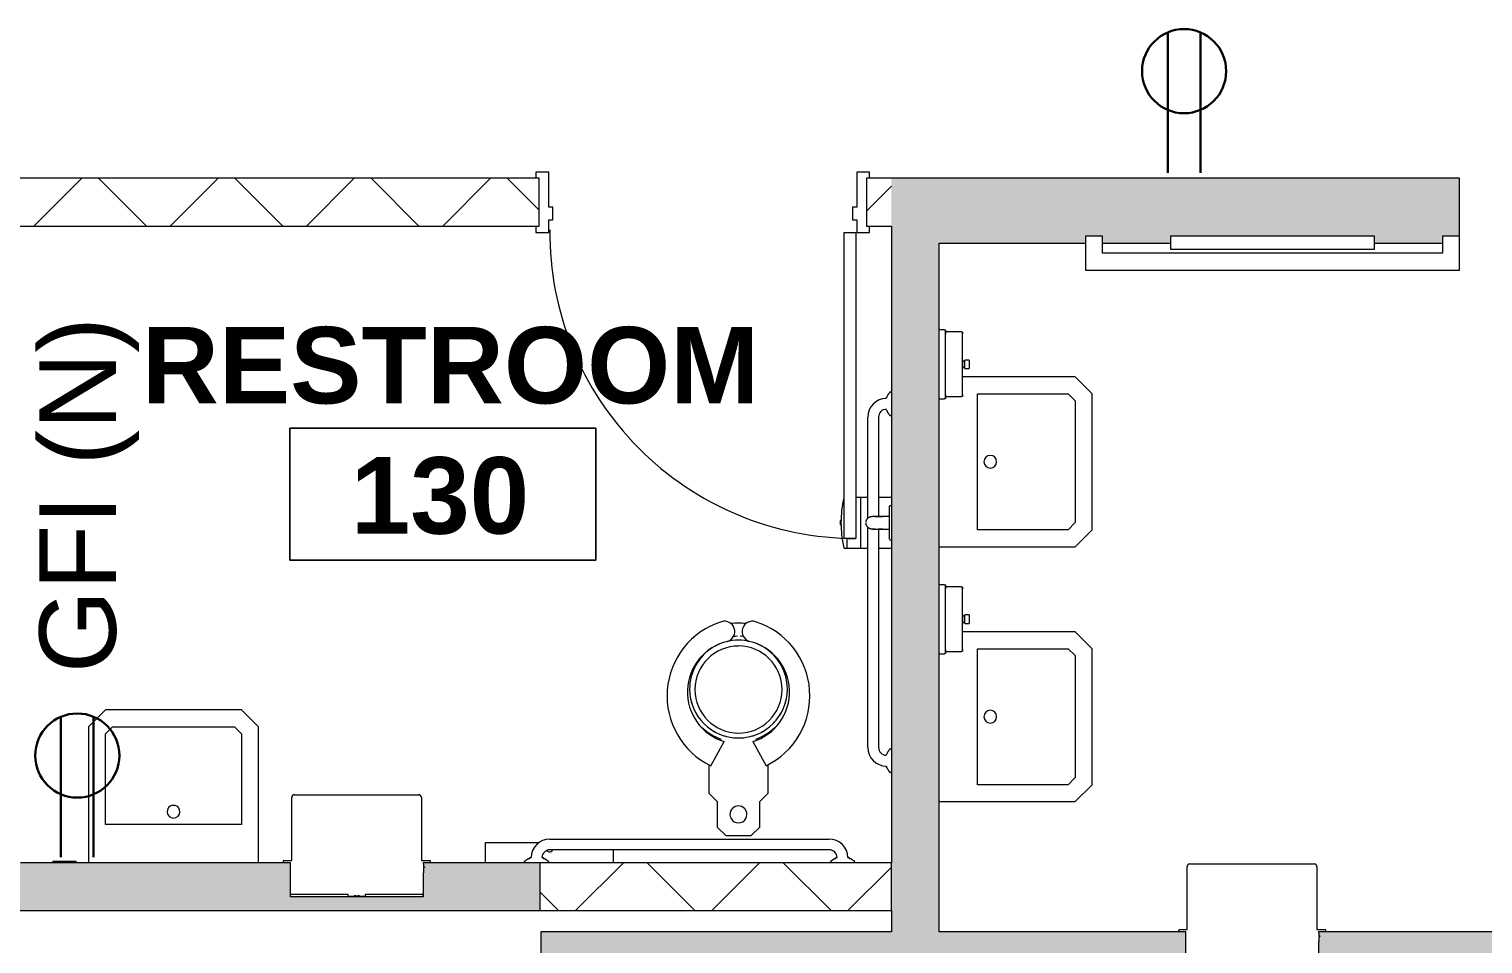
# Model space of a CAD drawing. Header units: inches. Extents: x -1569 to 1282, y -721 to 887.
# Drawn here: x 770 to 941, y 221.4 to 329.1 of the extents above; entities that cross this region are included whole.
import ezdxf

# ---------------------------------------------------------------- set-up
doc = ezdxf.new("R2010")
doc.units = ezdxf.units.IN
doc.header["$MEASUREMENT"] = 0
for name, color, linetype, lineweight in [('A-ANNO-NOTE', 131, 'Continuous', 13), ('A-AREA-IDEN', 2, 'Continuous', 9), ('A-DOOR', 31, 'Continuous', 13), ('A-WALL', 113, 'Continuous', 13), ('A-WALL-PATT', 111, 'Continuous', 13), ('E-ELEC-FIXT', 91, 'Continuous', 13), ('I-FURN', 30, 'Continuous', 9), ('P-SANR-FIXT', 6, 'Continuous', 13), ('Q-SPCQ', 91, 'Continuous', 13)]:
    doc.layers.add(name, color=color, linetype=linetype, lineweight=lineweight)
doc.styles.add('Swis721 Lt BT', font='swissl.ttf', dxfattribs={"height": 9})
doc.styles.add('Swis721 Lt BT_B', font='', dxfattribs={"height": 9})
doc.styles.get('Swis721 Lt BT_B').set_extended_font_data('Swis721 Lt BT', bold=True)
pattern_1 = [(45, (0, 0), (-8.01223, 8.01223), []), (135, (0, 0), (-8.01223, -8.01223), [])]

# ---------------------------------------------------------------- blocks, each defined once
blk = doc.blocks.new('Door - Single - Solid Door 36_ x 84_-7146193-FIRST FLOOR POWER _ SIGNAL')
at = {"layer": 'A-DOOR'}
for p, q in [((-14.01, 39.65), (-12.63, 39.65)), ((-14.01, 3.65), (-14.01, 39.65)), ((-12.63, 39.65), (-12.63, 3.65)), ((-12.63, 3.65), (-14.01, 3.65))]:
    blk.add_line(p, q, dxfattribs=at)
at = {"layer": 'A-DOOR', "lineweight": 9}
for p, q in [((-15.63, 3.65), (-15.63, 2.9)), ((-14.13, 3.65), (-15.63, 3.65)), ((-14.13, 2.15), (-14.13, 3.65)), ((23.62, 3.65), (22.12, 3.65)), ((22.12, 3.65), (22.12, 2.15)), ((23.62, 2.9), (23.62, 3.65)), ((-13.63, 2.15), (-14.13, 2.15)), ((-13.63, 0.65), (-13.63, 2.15)), ((22.12, 2.15), (21.62, 2.15)), ((21.62, 2.15), (21.62, 0.65)), ((-14.13, -3.47), (-14.13, 0.65)), ((-14.13, 0.65), (-13.63, 0.65)), ((21.62, 0.65), (22.12, 0.65)), ((22.12, 0.65), (22.12, -3.47)), ((-15.63, -2.72), (-15.63, -3.47)), ((23.62, -3.47), (23.62, -2.72)), ((-15.63, -3.47), (-14.13, -3.47)), ((22.12, -3.47), (23.62, -3.47))]:
    blk.add_line(p, q, dxfattribs=at)
blk.add_arc((-14.01, 3.65), 36, 359.5, 90, dxfattribs=at)
blk = doc.blocks.new('Water Closet - Flush Valve - Floor Mounted - Private - Flushing Greater than 1_6 gpf-6857337-FIRST FLOOR POWER _ SIGNAL')
at = {"layer": 'P-SANR-FIXT', "lineweight": 9}
for p, q in [((-1.5, 0), (-2.5, -1)), ((-2.5, -1), (-2.5, -4)), ((1.5, 0), (-1.5, 0)), ((2.5, -1), (1.5, 0)), ((2.5, -4), (2.5, -1)), ((-2.5, -4), (-3.5, -5)), ((-3.5, -5), (-3.5, -8.38)), ((3.5, -5), (2.5, -4)), ((3.5, -8.38), (3.5, -5)), ((-1.69, -11.06), (-3.25, -8.22)), ((3.25, -8.22), (1.69, -11.06))]:
    blk.add_line(p, q, dxfattribs=at)
at = {"layer": 'P-SANR-FIXT', "lineweight": 9, "flags": 128}
for points in [[(-4.38, -12.79), (-4.22, -12.64), (-4.03, -12.48), (-3.84, -12.32), (-3.64, -12.17), (-3.43, -12.03), (-3.22, -11.89), (-3.01, -11.77), (-2.78, -11.65), (-2.56, -11.55), (-2.33, -11.45), (-2.09, -11.36), (-2, -11.33)], [(2, -11.33), (2.24, -11.41), (2.47, -11.51), (2.69, -11.61), (2.92, -11.72), (3.14, -11.84), (3.35, -11.97), (3.56, -12.11), (3.76, -12.26), (3.96, -12.41), (4.15, -12.57), (4.33, -12.74), (4.38, -12.8)], [(-0.2, -23.5), (-0.25, -23.5), (-0.5, -23.48), (-0.56, -23.47)], [(0.56, -23.47), (0.35, -23.49), (0.1, -23.5)]]:
    blk.add_lwpolyline(points, dxfattribs=at)
at = {"layer": 'P-SANR-FIXT', "lineweight": 9}
for centre, radius, start, end in [((0, -2.5), 1, 360, 180), ((0, -2.5), 1, 180, 360), ((0.74, -16.45), 9.14, 115.8609, 252.5741), ((-0.74, -16.45), 9.14, 287.4259, 64.1391), ((0.1, -16.91), 6.11, 106.9633, 257.0367), ((0, -17.25), 5.75, 0, 180), ((0, -17.25), 5.75, 104.0429, 108.5788), ((-0.1, -16.91), 6.11, 282.9633, 73.0367), ((0, -17.25), 5.75, 71.4212, 75.9571), ((0, -17.19), 5.13, 90, 270), ((0, -17.25), 5.75, 132.2685, 137.754), ((0, -17.25), 5.75, 118.1189, 123.4335), ((0, -17.19), 5.12, 270, 90), ((0, -17.25), 5.75, 56.5665, 61.8811), ((0, -17.25), 5.75, 42.246, 47.7315), ((0, -17.25), 5.75, 146.5915, 151.9011), ((0, -17.25), 5.75, 28.0989, 33.4085), ((0, -17.25), 5.75, 161.4419, 165.9707), ((0, -17.25), 5.75, 14.0293, 18.5581), ((0, -17.25), 5.75, 180, 238.3584), ((0, -17.25), 5.75, 301.6416, 0), ((0, -17.25), 5.75, 240.6149, 251.1591), ((-1.64, -24.02), 1.21, 252.5741, 72.5741), ((0, -17.25), 5.75, 255.8551, 284.1449), ((1.64, -24.02), 1.21, 107.4259, 287.4259), ((0, -17.25), 5.75, 288.8409, 299.3851), ((0, -17.25), 7.75, 263.5978, 276.4022)]:
    blk.add_arc(centre, radius, start, end, dxfattribs=at)
blk = doc.blocks.new('Lavatory - Wall Mounted - 20_x18_ - Public-6857333-FIRST FLOOR POWER _ SIGNAL')
at = {"layer": 'P-SANR-FIXT', "lineweight": 9}
for p, q in [((-436.49, -42.99), (-452.49, -42.99)), ((-434.49, -44.99), (-436.49, -42.99)), ((-447.99, -60.99), (-447.99, -44.99)), ((-447.99, -44.99), (-437.31, -44.99)), ((-437.31, -44.99), (-436.49, -45.82)), ((-436.49, -45.82), (-436.49, -60.16)), ((-434.49, -60.99), (-434.49, -44.99)), ((-437.31, -60.99), (-447.99, -60.99)), ((-436.49, -60.16), (-437.31, -60.99)), ((-436.49, -62.99), (-434.49, -60.99)), ((-452.49, -62.99), (-436.49, -62.99))]:
    blk.add_line(p, q, dxfattribs=at)
for start, end in [(90, 270), (90, 270), (270, 90), (270, 90)]:
    blk.add_arc((-446.49, -52.99), 0.75, start, end, dxfattribs=at)
blk = doc.blocks.new('P-Grab_Bar-42in - 42 INCH-V19-FIRST FLOOR POWER _ SIGNAL')
at = {"layer": 'I-FURN'}
for p, q in [((870.83, 285.6), (870.83, 285.67)), ((871.3, 286.37), (871.44, 286.37)), ((870.83, 284.26), (870.83, 284.33)), ((868.65, 271.46), (868.65, 283.4)), ((869.92, 283.39), (869.92, 271.71)), ((871.44, 283.57), (871.3, 283.57)), ((868.65, 244.54), (868.65, 270.47)), ((869.92, 270.23), (869.92, 244.54)), ((870.83, 243.6), (870.83, 243.67)), ((871.3, 244.37), (871.44, 244.37)), ((870.83, 242.26), (870.83, 242.33)), ((871.44, 241.57), (871.3, 241.57))]:
    blk.add_line(p, q, dxfattribs=at)
for centre, radius, start, end in [((870.86, 283.39), 2.21, 90.8636, 179.8856), ((870.86, 285.67), 0.0327, 122.2704, 183.2464), ((870.7, 285.92), 0.259, 302.2704, 359.7352), ((871.06, 285.93), 0.0983, 122.1818, 187.8257), ((870.98, 286.11), 0.0998, 286.0161, 349.9895), ((871.17, 286.09), 0.0975, 119.154, 180.8489), ((871.1, 286.28), 0.0984, 282.9565, 357.0456), ((871.3, 286.27), 0.0934, 90, 182.0008), ((870.86, 283.39), 0.946, 92.3393, 179.6607), ((870.86, 284.26), 0.0327, 176.7675, 237.7339), ((870.7, 284.01), 0.259, 0.2661, 57.7339), ((871.06, 284), 0.0983, 172.1794, 237.8206), ((870.98, 283.82), 0.0998, 10.0117, 73.9883), ((871.17, 283.84), 0.0975, 179.1532, 240.8468), ((871.1, 283.66), 0.0984, 2.955, 77.045), ((871.3, 283.66), 0.0934, 178, 270), ((870.86, 244.54), 2.21, 180, 269.1445), ((870.86, 244.55), 0.946, 180.5765, 267.6589), ((870.86, 243.67), 0.0327, 122.2602, 183.2136), ((870.7, 243.92), 0.259, 302.2602, 359.7322), ((871.06, 243.93), 0.0983, 122.176, 187.8138), ((870.98, 244.11), 0.0998, 286.0057, 349.9867), ((871.17, 244.09), 0.0975, 119.1521, 180.844), ((871.1, 244.28), 0.0984, 282.9529, 357.0442), ((871.3, 244.27), 0.0934, 90, 181.9989), ((870.86, 242.26), 0.0327, 176.7864, 237.7398), ((870.7, 242.01), 0.259, 0.2678, 57.7398), ((871.06, 242), 0.0983, 172.1862, 237.824), ((870.98, 241.82), 0.0998, 10.0133, 73.9943), ((871.17, 241.84), 0.0975, 179.156, 240.8479), ((871.1, 241.66), 0.0984, 2.9558, 77.0471), ((871.3, 241.66), 0.0934, 178.0011, 270)]:
    blk.add_arc(centre, radius, start, end, dxfattribs=at)
blk = doc.blocks.new('P-Grab_Bar-36in - 36 INCH-V20-FIRST FLOOR POWER _ SIGNAL')
at = {"layer": 'I-FURN'}
for p, q in [((831.26, 233.75), (864.12, 233.75)), ((828.29, 230.97), (828.29, 231.11)), ((828.98, 231.58), (829.05, 231.58)), ((830.32, 231.58), (830.39, 231.58)), ((831.09, 231.11), (831.09, 230.97)), ((864.11, 232.48), (831.26, 232.48)), ((864.29, 230.97), (864.29, 231.11)), ((864.98, 231.58), (865.05, 231.58)), ((866.32, 231.58), (866.39, 231.58)), ((867.09, 231.11), (867.09, 230.97))]:
    blk.add_line(p, q, dxfattribs=at)
for centre, radius, start, end in [((831.26, 231.54), 2.21, 90, 179.1445), ((864.11, 231.54), 2.21, 0.8636, 89.8856), ((828.38, 231.11), 0.0934, 88.0011, 180), ((828.38, 231.3), 0.0984, 272.9558, 347.0471), ((828.56, 231.23), 0.0975, 89.156, 150.8479), ((828.54, 231.42), 0.0998, 280.0133, 343.9943), ((828.72, 231.34), 0.0983, 82.1862, 147.824), ((828.73, 231.7), 0.259, 270.2678, 327.7398), ((828.98, 231.54), 0.0327, 86.7864, 147.7398), ((831.27, 231.54), 0.946, 90.5765, 177.6589), ((830.39, 231.54), 0.0327, 32.2602, 93.2136), ((830.64, 231.7), 0.259, 212.2602, 269.7322), ((830.65, 231.34), 0.0983, 32.176, 97.8138), ((830.83, 231.42), 0.0998, 196.0057, 259.9867), ((830.81, 231.23), 0.0975, 29.1521, 90.844), ((830.99, 231.3), 0.0984, 192.9529, 267.0442), ((830.99, 231.11), 0.0934, 0, 91.9989), ((864.1, 231.54), 0.946, 2.3393, 89.6607), ((864.38, 231.11), 0.0934, 88, 180), ((864.38, 231.3), 0.0984, 272.955, 347.045), ((864.56, 231.23), 0.0975, 89.1532, 150.8468), ((864.54, 231.42), 0.0998, 280.0117, 343.9883), ((864.72, 231.34), 0.0983, 82.1794, 147.8206), ((864.73, 231.7), 0.259, 270.2661, 327.7339), ((864.98, 231.54), 0.0327, 86.7675, 147.7339), ((866.39, 231.54), 0.0327, 32.2704, 93.2464), ((866.64, 231.7), 0.259, 212.2704, 269.7352), ((866.65, 231.34), 0.0983, 32.1818, 97.8257), ((866.83, 231.42), 0.0998, 196.0161, 259.9895), ((866.81, 231.23), 0.0975, 29.154, 90.8489), ((866.99, 231.3), 0.0984, 192.9565, 267.0456), ((866.99, 231.11), 0.0934, 0, 92.0008)]:
    blk.add_arc(centre, radius, start, end, dxfattribs=at)
blk = doc.blocks.new('P-Grab_Bar_18in_Vertical - 18 INCH-V21-FIRST FLOOR POWER _ SIGNAL')
at = {"layer": 'P-SANR-FIXT', "lineweight": 9}
for p, q in [((-2, 0.25), (-2, 0)), ((-2, 0.25), (-2, 0)), ((-1.95, 0.25), (0, 0.25)), ((-1.95, 0.25), (-1.95, 0.25)), ((-0.75, 1), (-0.75, 0.25)), ((-0.75, 1), (-0.75, 0.25)), ((0, 0.25), (1.95, 0.25)), ((0.75, 0.25), (0.75, 1)), ((0.75, 0.25), (0.75, 1)), ((1.95, 0.25), (1.95, 0.25)), ((2, 0), (2, 0.25)), ((2, 0), (2, 0.25)), ((0, 0), (-1.95, 0)), ((1.95, 0), (0, 0))]:
    blk.add_line(p, q, dxfattribs=at)
at = {"layer": 'P-SANR-FIXT', "lineweight": 9, "flags": 128}
for points in [[(-0.75, 2.25), (-0.75, 2.28), (-0.75, 2.31), (-0.74, 2.34), (-0.74, 2.37), (-0.74, 2.4), (-0.73, 2.43), (-0.72, 2.46), (-0.71, 2.49), (-0.7, 2.51), (-0.69, 2.54), (-0.68, 2.57), (-0.67, 2.6), (-0.65, 2.62), (-0.64, 2.65), (-0.62, 2.67), (-0.6, 2.7), (-0.58, 2.72), (-0.56, 2.74), (-0.54, 2.77), (-0.52, 2.79), (-0.5, 2.81), (-0.48, 2.83), (-0.45, 2.85), (-0.43, 2.86), (-0.41, 2.88), (-0.38, 2.9), (-0.35, 2.91), (-0.33, 2.93), (-0.3, 2.94), (-0.27, 2.95), (-0.24, 2.96), (-0.22, 2.97), (-0.19, 2.98), (-0.16, 2.98), (-0.13, 2.99), (-0.1, 2.99), (-0.07, 3), (-0.04, 3)], [(-0.75, 2.25), (-0.75, 2.25), (-0.75, 2.25), (-0.75, 2.24), (-0.75, 2.23), (-0.75, 2.23), (-0.75, 2.21), (-0.75, 2.2), (-0.75, 2.19), (-0.75, 2.17), (-0.75, 2.15), (-0.75, 2.13), (-0.75, 2.11), (-0.75, 2.08), (-0.75, 2.06), (-0.75, 2.03), (-0.75, 2), (-0.75, 1.97), (-0.75, 1.94), (-0.75, 1.91), (-0.75, 1.87), (-0.75, 1.83), (-0.75, 1.8), (-0.75, 1.76), (-0.75, 1.72), (-0.75, 1.68), (-0.75, 1.63), (-0.75, 1.59), (-0.75, 1.54), (-0.75, 1.5), (-0.75, 1.45), (-0.75, 1.41), (-0.75, 1.36), (-0.75, 1.31), (-0.75, 1.26), (-0.75, 1.21), (-0.75, 1.16), (-0.75, 1.11), (-0.75, 1.06), (-0.75, 1.01), (-0.75, 1)], [(-0.75, 1.93), (-0.75, 1.96), (-0.75, 1.99), (-0.75, 2.02), (-0.75, 2.05), (-0.75, 2.08), (-0.75, 2.1), (-0.75, 2.13), (-0.75, 2.15), (-0.75, 2.17), (-0.75, 2.18), (-0.75, 2.2), (-0.75, 2.21), (-0.75, 2.22), (-0.75, 2.23), (-0.75, 2.24), (-0.75, 2.24), (-0.75, 2.25), (-0.75, 2.25)], [(0.06, 3), (0.09, 2.99), (0.12, 2.99), (0.15, 2.99), (0.18, 2.98), (0.21, 2.97), (0.24, 2.96), (0.26, 2.95), (0.29, 2.94), (0.32, 2.93), (0.35, 2.92), (0.37, 2.9), (0.4, 2.89), (0.42, 2.87), (0.45, 2.85), (0.47, 2.83), (0.49, 2.81), (0.52, 2.79), (0.54, 2.77), (0.56, 2.75), (0.58, 2.73), (0.6, 2.7), (0.61, 2.68), (0.63, 2.66), (0.65, 2.63), (0.66, 2.6), (0.68, 2.58), (0.69, 2.55), (0.7, 2.52)], [(0.71, 2.49), (0.72, 2.47), (0.73, 2.44), (0.73, 2.41), (0.74, 2.38), (0.74, 2.35), (0.75, 2.32), (0.75, 2.29), (0.75, 2.26), (0.75, 2.25)], [(0.75, 1), (0.75, 1.05), (0.75, 1.1), (0.75, 1.15), (0.75, 1.2), (0.75, 1.25), (0.75, 1.3), (0.75, 1.35), (0.75, 1.39), (0.75, 1.44), (0.75, 1.49), (0.75, 1.53), (0.75, 1.58), (0.75, 1.62), (0.75, 1.66), (0.75, 1.71), (0.75, 1.75), (0.75, 1.79), (0.75, 1.82), (0.75, 1.86), (0.75, 1.9), (0.75, 1.93), (0.75, 1.96), (0.75, 1.99), (0.75, 2.02), (0.75, 2.05), (0.75, 2.08), (0.75, 2.1), (0.75, 2.13), (0.75, 2.15), (0.75, 2.17), (0.75, 2.18), (0.75, 2.2), (0.75, 2.21), (0.75, 2.22), (0.75, 2.23), (0.75, 2.24), (0.75, 2.24), (0.75, 2.25), (0.75, 2.25)], [(0.75, 2.25), (0.75, 2.25), (0.75, 2.25), (0.75, 2.24)], [(0.75, 1.94), (0.75, 1.91), (0.75, 1.87), (0.75, 1.83), (0.75, 1.8), (0.75, 1.76), (0.75, 1.72), (0.75, 1.68), (0.75, 1.63), (0.75, 1.59), (0.75, 1.54), (0.75, 1.5), (0.75, 1.45), (0.75, 1.41), (0.75, 1.36), (0.75, 1.31), (0.75, 1.26), (0.75, 1.21), (0.75, 1.16), (0.75, 1.11), (0.75, 1.06), (0.75, 1.01), (0.75, 1)], [(-0.75, 1), (-0.75, 1.05), (-0.75, 1.1), (-0.75, 1.15), (-0.75, 1.2), (-0.75, 1.25), (-0.75, 1.3), (-0.75, 1.35), (-0.75, 1.39), (-0.75, 1.44), (-0.75, 1.49), (-0.75, 1.53), (-0.75, 1.58)]]:
    blk.add_lwpolyline(points, dxfattribs=at)
blk = doc.blocks.new('Lavatory - Wall Mounted - 20_x18_ - Public-V24-FIRST FLOOR POWER _ SIGNAL')
at = {"layer": 'P-SANR-FIXT', "lineweight": 9}
for p, q in [((893.06, 288.15), (879.81, 288.15)), ((895.06, 286.15), (893.06, 288.15)), ((881.56, 270.15), (881.56, 286.15)), ((881.56, 286.15), (892.23, 286.15)), ((892.23, 286.15), (893.06, 285.33)), ((895.06, 270.15), (895.06, 286.15)), ((893.06, 285.33), (893.06, 270.98)), ((893.06, 270.98), (892.23, 270.15)), ((892.23, 270.15), (881.56, 270.15)), ((893.06, 268.15), (895.06, 270.15)), ((877.06, 268.15), (893.06, 268.15))]:
    blk.add_line(p, q, dxfattribs=at)
for start, end in [(90, 270), (90, 270), (270, 90), (270, 90)]:
    blk.add_arc((883.06, 278.15), 0.75, start, end, dxfattribs=at)
blk = doc.blocks.new('Toilet-Tissue-Dispenser_Bobrick_B-4288 - B-4288-7181558-FIRST FLOOR POWER _ SIGNAL')
at = {"layer": 'P-SANR-FIXT', "lineweight": 9}
for p, q in [((867.25, 274), (868.65, 274)), ((867.81, 274), (867.81, 267.94)), ((869.92, 274), (871.44, 274)), ((865.5, 271.22), (865.43, 271.22)), ((865.43, 271.22), (865.43, 270.72)), ((865.43, 270.72), (865.43, 271.22)), ((865.43, 270.72), (865.5, 270.72)), ((865.5, 271.22), (865.5, 270.72)), ((865.5, 270.72), (865.5, 271.22)), ((866.19, 269.12), (866.19, 267.93)), ((868.65, 267.94), (865.94, 267.94)), ((871.44, 267.94), (869.92, 267.94))]:
    blk.add_line(p, q, dxfattribs=at)
for centre, radius, start, end in [((879.2, 270.97), 13.7, 167.6406, 180), ((865.94, 273.87), 0.125, 115.8802, 167.6406), ((879.2, 270.97), 13.7, 180, 192.3594), ((865.94, 268.06), 0.125, 192.3594, 270)]:
    blk.add_arc(centre, radius, start, end, dxfattribs=at)
blk = doc.blocks.new('P-Recessed Trash and Paper Towel Dispenser - Large_Receptacle-2830695-FIRST FLOOR POWER _ SIGNAL')
at = {"layer": 'Q-SPCQ', "lineweight": 9}
for p, q in [((870.64, 123.31), (885.27, 123.31)), ((870.33, 115.59), (870.33, 123)), ((885.58, 123), (885.58, 115.59)), ((869.35, 115.31), (869.35, 115.53)), ((870.17, 115.31), (869.35, 115.31)), ((869.41, 115.59), (870.33, 115.59)), ((870.17, 111.7), (870.17, 115.31)), ((885.58, 115.59), (886.55, 115.59)), ((886.6, 115.31), (885.79, 115.31)), ((885.79, 115.31), (885.79, 115.15)), ((885.79, 115.15), (885.82, 115.15)), ((885.82, 115.15), (885.82, 114.85)), ((885.82, 114.85), (885.95, 114.85)), ((885.95, 114.76), (885.82, 114.76)), ((885.82, 114.76), (885.82, 114.13)), ((885.95, 114.85), (885.95, 114.76)), ((886.6, 115.53), (886.6, 115.31)), ((885.79, 114.13), (885.79, 111.7)), ((885.82, 114.13), (885.79, 114.13)), ((876.98, 111.56), (870.3, 111.56)), ((876.98, 111.36), (876.98, 111.56)), ((877.67, 111.36), (876.98, 111.36)), ((877.9, 111.41), (877.67, 111.41)), ((877.67, 111.41), (877.67, 111.36)), ((877.9, 111.36), (877.9, 111.41)), ((878.06, 111.36), (877.9, 111.36)), ((878.29, 111.41), (878.06, 111.41)), ((878.06, 111.41), (878.06, 111.36)), ((878.29, 111.36), (878.29, 111.41)), ((878.98, 111.36), (878.29, 111.36)), ((885.66, 111.56), (878.98, 111.56)), ((878.98, 111.56), (878.98, 111.36))]:
    blk.add_line(p, q, dxfattribs=at)
for centre, radius, start, end in [((870.64, 123), 0.311, 90, 180), ((885.27, 123), 0.31, 360, 90), ((869.41, 115.53), 0.0593, 90, 180), ((886.55, 115.53), 0.0589, 0, 90), ((870.31, 111.7), 0.136, 180, 266.991), ((885.66, 111.69), 0.129, 270, 2.9666)]:
    blk.add_arc(centre, radius, start, end, dxfattribs=at)
blk = doc.blocks.new('P-Seat_Cover_Dispenser - P-Seat_Cover_Dispenser-V39-FIRST FLOOR POWER _ SIGNAL')
at = {"layer": 'P-SANR-FIXT', "lineweight": 9}
for p, q in [((823.7, 230.97), (823.7, 233.34)), ((823.7, 233.34), (830, 233.34)), ((838.7, 232.48), (838.7, 230.97))]:
    blk.add_line(p, q, dxfattribs=at)
for start_param, end_param in [(3.844932, 4.712389), (4.712389, 5.878596)]:
    blk.add_ellipse((831.21, 232.62), major_axis=(0.391, 0), ratio=0.967919, start_param=start_param, end_param=end_param, dxfattribs=at)
blk = doc.blocks.new('PS - Power Device _Wall Base_ - Duplex-7251228-FIRST FLOOR POWER _ SIGNAL')
at = {"layer": 'E-ELEC-FIXT', "lineweight": 9}
for p, q in [((772.8, 231.15), (775.55, 231.15)), ((772.8, 231.15), (772.8, 230.97)), ((775.55, 230.97), (775.55, 231.15))]:
    blk.add_line(p, q, dxfattribs=at)
blk = doc.blocks.new('SOAP DISPENSER - Default-7292864-FIRST FLOOR POWER _ SIGNAL')
at = {"layer": 'P-SANR-FIXT', "lineweight": 9}
for p, q in [((877.69, 293.68), (877.06, 293.68)), ((879.69, 293.43), (877.81, 293.43)), ((877.81, 293.43), (877.81, 293.18)), ((877.81, 286.06), (877.81, 293.18)), ((879.81, 286.06), (879.81, 293.18)), ((880.06, 290), (879.81, 290)), ((880, 289.96), (879.81, 289.96)), ((879.81, 289.28), (880, 289.28)), ((879.81, 289.25), (880.06, 289.25)), ((880, 289.91), (880, 289.96)), ((880, 289.96), (880, 289.28)), ((880, 289.28), (880, 289.33)), ((880.06, 289.12), (880.06, 290.12)), ((880.56, 290.12), (880.06, 290.12)), ((880.06, 289.12), (880.56, 289.12)), ((880.56, 290.12), (880.56, 289.12)), ((877.81, 286.06), (877.81, 285.81)), ((877.81, 285.81), (879.69, 285.81)), ((877.06, 285.56), (877.69, 285.56))]:
    blk.add_line(p, q, dxfattribs=at)
at = {"layer": 'P-SANR-FIXT', "lineweight": 9, "flags": 128}
for points in [[(877.69, 293.68), (877.69, 293.68), (877.7, 293.68), (877.7, 293.68), (877.71, 293.68), (877.71, 293.68)], [(877.73, 293.68), (877.73, 293.67), (877.74, 293.67), (877.74, 293.67), (877.75, 293.67), (877.75, 293.67), (877.76, 293.66), (877.76, 293.66), (877.76, 293.66), (877.77, 293.65), (877.77, 293.65), (877.78, 293.65), (877.78, 293.64), (877.78, 293.64), (877.79, 293.63), (877.79, 293.63), (877.79, 293.63), (877.79, 293.62), (877.8, 293.62), (877.8, 293.61), (877.8, 293.61), (877.8, 293.6), (877.8, 293.6), (877.81, 293.6), (877.81, 293.59), (877.81, 293.59), (877.81, 293.58), (877.81, 293.58), (877.81, 293.57), (877.81, 293.57), (877.81, 293.56), (877.81, 293.56)], [(877.81, 293.18), (877.81, 293.2), (877.81, 293.21), (877.81, 293.23), (877.81, 293.24), (877.81, 293.26), (877.81, 293.27), (877.81, 293.29), (877.81, 293.3), (877.81, 293.32), (877.81, 293.33), (877.81, 293.34), (877.81, 293.36), (877.81, 293.37), (877.81, 293.38), (877.81, 293.4), (877.81, 293.41), (877.81, 293.42), (877.81, 293.43), (877.81, 293.44), (877.81, 293.45), (877.81, 293.46), (877.81, 293.47), (877.81, 293.48), (877.81, 293.49), (877.81, 293.5), (877.81, 293.51), (877.81, 293.51), (877.81, 293.52), (877.81, 293.53), (877.81, 293.53), (877.81, 293.54), (877.81, 293.54), (877.81, 293.55), (877.81, 293.55), (877.81, 293.55), (877.81, 293.56), (877.81, 293.56), (877.81, 293.56), (877.81, 293.56)], [(877.81, 293.56), (877.81, 293.56), (877.81, 293.56), (877.81, 293.56), (877.81, 293.55), (877.81, 293.55), (877.81, 293.55), (877.81, 293.54), (877.81, 293.54), (877.81, 293.54), (877.81, 293.53), (877.81, 293.52), (877.81, 293.52), (877.81, 293.51), (877.81, 293.5), (877.81, 293.49), (877.81, 293.48), (877.81, 293.48), (877.81, 293.47), (877.81, 293.46), (877.81, 293.45), (877.81, 293.43)], [(879.69, 293.43), (879.69, 293.43), (879.7, 293.43), (879.7, 293.43), (879.71, 293.43), (879.71, 293.43), (879.72, 293.43), (879.72, 293.43), (879.73, 293.43), (879.73, 293.43), (879.73, 293.42), (879.74, 293.42), (879.74, 293.42)], [(879.75, 293.42), (879.76, 293.41), (879.76, 293.41), (879.76, 293.41), (879.77, 293.4), (879.77, 293.4), (879.78, 293.4), (879.78, 293.39), (879.78, 293.39), (879.79, 293.38), (879.79, 293.38), (879.79, 293.38), (879.79, 293.37), (879.8, 293.37), (879.8, 293.36), (879.8, 293.36), (879.8, 293.35), (879.8, 293.35), (879.81, 293.35), (879.81, 293.34), (879.81, 293.34), (879.81, 293.33), (879.81, 293.33), (879.81, 293.32), (879.81, 293.32), (879.81, 293.31), (879.81, 293.31)], [(879.81, 293.18), (879.81, 293.19), (879.81, 293.19), (879.81, 293.2), (879.81, 293.2), (879.81, 293.21), (879.81, 293.21), (879.81, 293.22), (879.81, 293.22), (879.81, 293.23), (879.81, 293.23), (879.81, 293.24), (879.81, 293.24), (879.81, 293.25), (879.81, 293.25), (879.81, 293.25), (879.81, 293.26), (879.81, 293.26), (879.81, 293.27), (879.81, 293.27), (879.81, 293.27), (879.81, 293.28), (879.81, 293.28), (879.81, 293.28), (879.81, 293.29), (879.81, 293.29), (879.81, 293.29), (879.81, 293.29), (879.81, 293.3), (879.81, 293.3), (879.81, 293.3), (879.81, 293.3), (879.81, 293.3), (879.81, 293.31), (879.81, 293.31), (879.81, 293.31), (879.81, 293.31), (879.81, 293.31), (879.81, 293.31), (879.81, 293.31)], [(879.81, 293.31), (879.81, 293.31), (879.81, 293.31), (879.81, 293.31), (879.81, 293.31), (879.81, 293.31), (879.81, 293.31), (879.81, 293.3), (879.81, 293.3), (879.81, 293.3), (879.81, 293.3), (879.81, 293.3), (879.81, 293.3), (879.81, 293.29), (879.81, 293.29), (879.81, 293.29), (879.81, 293.28), (879.81, 293.28), (879.81, 293.28), (879.81, 293.27), (879.81, 293.27), (879.81, 293.27), (879.81, 293.26), (879.81, 293.26), (879.81, 293.26), (879.81, 293.25), (879.81, 293.25), (879.81, 293.24), (879.81, 293.24), (879.81, 293.23), (879.81, 293.23), (879.81, 293.22), (879.81, 293.22), (879.81, 293.22), (879.81, 293.21), (879.81, 293.21), (879.81, 293.2), (879.81, 293.2), (879.81, 293.19), (879.81, 293.19)], [(877.81, 285.68), (877.81, 285.68), (877.81, 285.67), (877.81, 285.67), (877.81, 285.66), (877.81, 285.66), (877.81, 285.65), (877.81, 285.65), (877.8, 285.64), (877.8, 285.64), (877.8, 285.64), (877.8, 285.63), (877.8, 285.63), (877.79, 285.62), (877.79, 285.62), (877.79, 285.61), (877.79, 285.61), (877.78, 285.61), (877.78, 285.6), (877.78, 285.6), (877.77, 285.59), (877.77, 285.59), (877.77, 285.59), (877.76, 285.58), (877.76, 285.58), (877.75, 285.58), (877.75, 285.58), (877.74, 285.57), (877.74, 285.57), (877.74, 285.57), (877.73, 285.57)], [(877.81, 285.68), (877.81, 285.68), (877.81, 285.69), (877.81, 285.69), (877.81, 285.69), (877.81, 285.69), (877.81, 285.69), (877.81, 285.7), (877.81, 285.7), (877.81, 285.71), (877.81, 285.71), (877.81, 285.72), (877.81, 285.73), (877.81, 285.73), (877.81, 285.74), (877.81, 285.75), (877.81, 285.76), (877.81, 285.77), (877.81, 285.78), (877.81, 285.79), (877.81, 285.8), (877.81, 285.81), (877.81, 285.82), (877.81, 285.83), (877.81, 285.84), (877.81, 285.86), (877.81, 285.87), (877.81, 285.88), (877.81, 285.9), (877.81, 285.91), (877.81, 285.92), (877.81, 285.94), (877.81, 285.95), (877.81, 285.97), (877.81, 285.98), (877.81, 286), (877.81, 286.01), (877.81, 286.03), (877.81, 286.04), (877.81, 286.06), (877.81, 286.06)], [(877.81, 285.81), (877.81, 285.8), (877.81, 285.79), (877.81, 285.78), (877.81, 285.77), (877.81, 285.76), (877.81, 285.75), (877.81, 285.74), (877.81, 285.74), (877.81, 285.73), (877.81, 285.72), (877.81, 285.72), (877.81, 285.71), (877.81, 285.7), (877.81, 285.7), (877.81, 285.7), (877.81, 285.69), (877.81, 285.69), (877.81, 285.69), (877.81, 285.69), (877.81, 285.68), (877.81, 285.68)], [(879.74, 285.82), (879.74, 285.82), (879.74, 285.82), (879.73, 285.82), (879.73, 285.82), (879.72, 285.81), (879.72, 285.81), (879.71, 285.81), (879.71, 285.81), (879.7, 285.81), (879.7, 285.81), (879.69, 285.81), (879.69, 285.81)], [(879.81, 285.93), (879.81, 285.93), (879.81, 285.92), (879.81, 285.92), (879.81, 285.91), (879.81, 285.91), (879.81, 285.9), (879.81, 285.9), (879.8, 285.89), (879.8, 285.89), (879.8, 285.89), (879.8, 285.88), (879.8, 285.88), (879.79, 285.87), (879.79, 285.87), (879.79, 285.86), (879.79, 285.86), (879.78, 285.86), (879.78, 285.85), (879.78, 285.85), (879.77, 285.84), (879.77, 285.84), (879.77, 285.84), (879.76, 285.83), (879.76, 285.83), (879.75, 285.83), (879.75, 285.83)], [(879.81, 286.06), (879.81, 286.05), (879.81, 286.05), (879.81, 286.04), (879.81, 286.04), (879.81, 286.03), (879.81, 286.03), (879.81, 286.02), (879.81, 286.02), (879.81, 286.02), (879.81, 286.01), (879.81, 286.01), (879.81, 286), (879.81, 286), (879.81, 285.99), (879.81, 285.99), (879.81, 285.98), (879.81, 285.98), (879.81, 285.98), (879.81, 285.97), (879.81, 285.97), (879.81, 285.97), (879.81, 285.96), (879.81, 285.96), (879.81, 285.96), (879.81, 285.95), (879.81, 285.95), (879.81, 285.95), (879.81, 285.95), (879.81, 285.94), (879.81, 285.94), (879.81, 285.94), (879.81, 285.94), (879.81, 285.94), (879.81, 285.94), (879.81, 285.94), (879.81, 285.94), (879.81, 285.93), (879.81, 285.93), (879.81, 285.93)], [(879.81, 285.93), (879.81, 285.93), (879.81, 285.93), (879.81, 285.94), (879.81, 285.94), (879.81, 285.94), (879.81, 285.94), (879.81, 285.94), (879.81, 285.94), (879.81, 285.94), (879.81, 285.94), (879.81, 285.95), (879.81, 285.95), (879.81, 285.95), (879.81, 285.95), (879.81, 285.96), (879.81, 285.96), (879.81, 285.96), (879.81, 285.97), (879.81, 285.97), (879.81, 285.97), (879.81, 285.98), (879.81, 285.98), (879.81, 285.98), (879.81, 285.99), (879.81, 285.99), (879.81, 286), (879.81, 286), (879.81, 286), (879.81, 286.01), (879.81, 286.01), (879.81, 286.02), (879.81, 286.02), (879.81, 286.03), (879.81, 286.03), (879.81, 286.04), (879.81, 286.04), (879.81, 286.05), (879.81, 286.05), (879.81, 286.06), (879.81, 286.06)], [(877.71, 285.56), (877.71, 285.56), (877.7, 285.56), (877.7, 285.56), (877.69, 285.56), (877.69, 285.56)]]:
    blk.add_lwpolyline(points, dxfattribs=at)
blk = doc.blocks.new('Baby Changing Table 35W x 4D x 22H - Baby Changing Table 35W x 4D x 22H-7297922-FIRST FLOOR POWER _ SIGNAL')
at = {"layer": 'P-SANR-FIXT', "lineweight": 9}
for p, q in [((-22, 7), (-22, 3)), ((22, 7), (-22, 7)), ((22, 3), (22, 7)), ((-20, 3), (-20, 5)), ((-20, 5), (20, 5)), ((12, 4.5), (-12, 4.5)), ((-12, 4.5), (-12, 3)), ((12, 3), (12, 4.5)), ((20, 5), (20, 3)), ((-22, 3), (-20, 3)), ((-12, 3), (12, 3)), ((20, 3), (22, 3))]:
    blk.add_line(p, q, dxfattribs=at)
blk = doc.blocks.new('Room Tag - Room Name and Number-3379422-FIRST FLOOR POWER _ SIGNAL')
at = {"layer": 'A-AREA-IDEN'}
for p, q in [((-0.1881, -0.1636), (-0.1881, -0.0018)), ((-0.1881, -0.0018), (0.1869, -0.0018)), ((0.1869, -0.0018), (-0.1881, -0.0018)), ((-0.1881, -0.0018), (-0.1881, -0.1636)), ((0.1869, -0.0018), (0.1869, -0.1636)), ((0.1869, -0.1636), (0.1869, -0.0018)), ((0.1869, -0.1636), (-0.1881, -0.1636)), ((-0.1881, -0.1636), (0.1869, -0.1636))]:
    blk.add_line(p, q, dxfattribs=at)

msp = doc.modelspace()

# ---------------------------------------------------------------- hatches: boundary and pattern name
at = {"layer": 'A-WALL-PATT', "lineweight": 9}
h = msp.add_hatch(dxfattribs=at)
h.set_pattern_fill('FP_8', color=256, style=0, pattern_type=2)
h.set_pattern_definition(pattern_1)
h.paths.add_polyline_path([(871.44, 305.87), (871.44, 311.5), (868.5, 311.5), (868.5, 305.87)], flags=0)
h.paths.add_polyline_path([(830, 305.87), (830, 311.5), (721.18, 311.5), (721.18, 305.87), (769.79, 305.87)], flags=0)
for points in [[(877.06, 222.83), (877.06, 311.5), (871.44, 311.5), (871.44, 222.83)], [(936.25, 303.87), (936.25, 304.68), (938.25, 304.68), (938.25, 311.5), (877.06, 311.5), (877.06, 303.87), (894.25, 303.87), (894.25, 304.68), (896.25, 304.68), (896.25, 303.87), (904.25, 303.87), (904.25, 304.68), (928.25, 304.68), (928.25, 303.87)], [(830.12, 225.34), (830.12, 230.97), (816.36, 230.97), (816.39, 230.51), (816.52, 230.51), (816.52, 230.41), (816.39, 230.41), (816.36, 226.97), (800.74, 226.97), (800.74, 230.97), (721.18, 230.97), (721.18, 225.34), (826.93, 225.34)], [(1112.92, 217.2), (1112.92, 222.83), (921.68, 222.82), (921.71, 222.36), (921.84, 222.36), (921.84, 222.27), (921.71, 222.27), (921.68, 218.83), (906.06, 218.83), (906.06, 222.83), (830.2, 222.83), (830.2, 217.2), (1086.77, 217.2)]]:
    msp.add_hatch(color=7, dxfattribs=at).paths.add_polyline_path(points, flags=0)
h = msp.add_hatch(dxfattribs=at)
h.set_pattern_fill('FP_8', color=256, style=0, pattern_type=2)
h.set_pattern_definition(pattern_1)
h.paths.add_polyline_path([(871.44, 225.34), (871.44, 230.97), (830.12, 230.97), (830.12, 225.34), (861.21, 225.34)], flags=0)

# ---------------------------------------------------------------- linework, layer by layer
at = {"layer": 'A-ANNO-NOTE', "lineweight": 30}
for p, q in [((903.94, 312.15), (903.94, 328.68)), ((903.94, 312.15), (903.94, 328.68)), ((907.77, 312.15), (907.77, 328.68)), ((773.75, 231.62), (773.75, 248.15)), ((773.75, 231.62), (773.75, 248.15)), ((777.58, 231.62), (777.58, 248.15))]:
    msp.add_line(p, q, dxfattribs=at)
for centre in [(905.86, 324.11), (775.67, 243.58)]:
    msp.add_circle(centre, 4.95, dxfattribs=at)
at = {"layer": 'A-WALL'}
for p, q in [((830, 311.5), (715.55, 311.5)), ((830, 305.87), (830, 311.5)), ((871.44, 311.5), (868.5, 311.5)), ((868.5, 311.5), (868.5, 305.87)), ((721.18, 305.87), (830, 305.87)), ((868.5, 305.87), (871.44, 305.87)), ((871.44, 230.97), (830.12, 230.97)), ((871.44, 225.34), (871.44, 230.97)), ((830.12, 225.34), (871.44, 225.34))]:
    msp.add_line(p, q, dxfattribs=at)
at = {"layer": 'A-WALL', "color": 8, "lineweight": 20}
for p, q in [((938.25, 311.5), (871.44, 311.5)), ((938.25, 304.68), (938.25, 311.5)), ((871.44, 305.87), (871.44, 272.92)), ((877.06, 222.83), (877.06, 303.87)), ((877.06, 303.87), (894.25, 303.87)), ((896.25, 303.87), (904.25, 303.87)), ((928.25, 303.87), (936.25, 303.87)), ((871.44, 269.02), (871.44, 230.97)), ((799.93, 230.97), (768.99, 230.97)), ((830.12, 230.97), (817.18, 230.97)), ((830.12, 225.34), (830.12, 230.97)), ((800.74, 226.97), (800.74, 227.35)), ((816.36, 226.97), (800.74, 226.97)), ((816.36, 227.35), (816.36, 226.97)), ((721.18, 225.34), (830.12, 225.34)), ((871.44, 225.34), (871.44, 222.83)), ((871.44, 222.83), (830.2, 222.83)), ((830.2, 222.83), (830.2, 115.31)), ((905.25, 222.83), (877.06, 222.83)), ((1051.92, 222.83), (922.5, 222.83))]:
    msp.add_line(p, q, dxfattribs=at)

# ---------------------------------------------------------------- block references
at = {"layer": 'A-AREA-IDEN', "xscale": 95.99999999999994, "yscale": 95.99999999999994, "zscale": 95.99999999999994}
msp.add_blockref('Room Tag - Room Name and Number-3379422-FIRST FLOOR POWER _ SIGNAL', (818.74, 282.29), dxfattribs=at)
at = {"layer": 'A-DOOR', "rotation": 180}
msp.add_blockref('Door - Single - Solid Door 36_ x 84_-7146193-FIRST FLOOR POWER _ SIGNAL', (853.24, 308.77), dxfattribs=at)
at = {"layer": 'E-ELEC-FIXT', "lineweight": 9}
msp.add_blockref('PS - Power Device _Wall Base_ - Duplex-7251228-FIRST FLOOR POWER _ SIGNAL', (0, 0), dxfattribs=at)
at = {"layer": 'P-SANR-FIXT', "lineweight": 9}
for name, p, rotation in [('Baby Changing Table 35W x 4D x 22H - Baby Changing Table 35W x 4D x 22H-7297922-FIRST FLOOR POWER _ SIGNAL', (916.25, 307.68), 180), ('P-Grab_Bar_18in_Vertical - 18 INCH-V21-FIRST FLOOR POWER _ SIGNAL', (871.44, 270.97), 90.00000000000007), ('Water Closet - Flush Valve - Floor Mounted - Private - Flushing Greater than 1_6 gpf-6857337-FIRST FLOOR POWER _ SIGNAL', (853.44, 234.15), 180), ('Lavatory - Wall Mounted - 20_x18_ - Public-6857333-FIRST FLOOR POWER _ SIGNAL', (734, 683.45), 89.99999999999993)]:
    msp.add_blockref(name, p, dxfattribs=dict(at, rotation=rotation))
for name, p in [('SOAP DISPENSER - Default-7292864-FIRST FLOOR POWER _ SIGNAL', (0, 0)), ('Lavatory - Wall Mounted - 20_x18_ - Public-V24-FIRST FLOOR POWER _ SIGNAL', (0, 0)), ('P-Grab_Bar-42in - 42 INCH-V19-FIRST FLOOR POWER _ SIGNAL', (0, 0)), ('Toilet-Tissue-Dispenser_Bobrick_B-4288 - B-4288-7181558-FIRST FLOOR POWER _ SIGNAL', (0, 0)), ('SOAP DISPENSER - Default-7292864-FIRST FLOOR POWER _ SIGNAL', (0, -30)), ('Lavatory - Wall Mounted - 20_x18_ - Public-V24-FIRST FLOOR POWER _ SIGNAL', (0, -30)), ('P-Recessed Trash and Paper Towel Dispenser - Large_Receptacle-2830695-FIRST FLOOR POWER _ SIGNAL', (-69.43, 115.65)), ('P-Seat_Cover_Dispenser - P-Seat_Cover_Dispenser-V39-FIRST FLOOR POWER _ SIGNAL', (0, 0)), ('P-Grab_Bar-36in - 36 INCH-V20-FIRST FLOOR POWER _ SIGNAL', (0, 0)), ('P-Recessed Trash and Paper Towel Dispenser - Large_Receptacle-2830695-FIRST FLOOR POWER _ SIGNAL', (35.89, 107.51))]:
    msp.add_blockref(name, p, dxfattribs=at)

# ---------------------------------------------------------------- texts
at = {"layer": 'A-ANNO-NOTE', "lineweight": 9, "insert": (771.21, 253.27), "char_height": 9, "width": 48.783, "attachment_point": 1, "rotation": 90, "style": 'Swis721 Lt BT'}
msp.add_mtext('GFI (N)', dxfattribs=at)
at = {"layer": 'A-AREA-IDEN', "char_height": 9, "attachment_point": 1, "style": 'Swis721 Lt BT_B'}
for s, insert, width in [('RESTROOM', (783.25, 294.01), 85.749), ('130', (807.85, 278.69), 25.452)]:
    msp.add_mtext(s, dxfattribs=dict(at, insert=insert, width=width))

doc.saveas('drawing.dxf')
